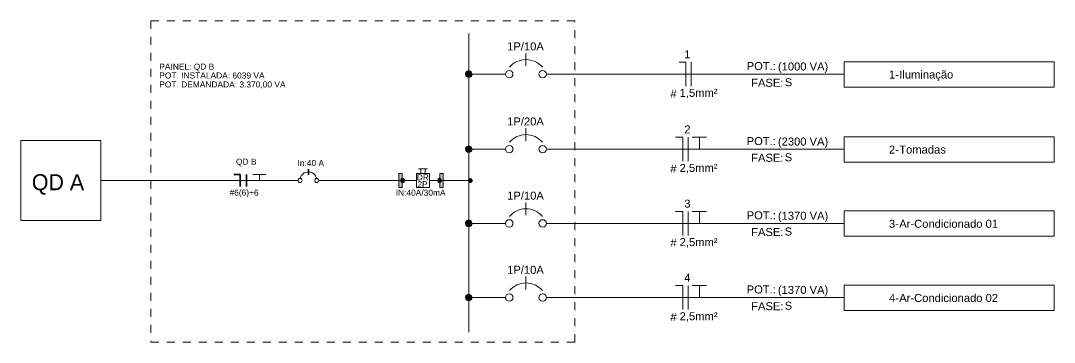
# Model space of a CAD drawing. Header units: metres. Extents: x 42.2 to 73.1, y -1.3 to 59.8.
# Drawn here: x 60.21 to 73.13, y 53.66 to 57.68 of the extents above; entities that cross this region are included whole.
import ezdxf

# ---------------------------------------------------------------- set-up
doc = ezdxf.new("R2010")
doc.units = ezdxf.units.M
doc.linetypes.add('Hidden', pattern=[0.007143750000000001, 0.0047625, -0.00238125])
doc.linetypes.add('Hidden 1_5', pattern=[0.0022, 0.0015, -0.0007000000000000001])
for name, color, linetype, lineweight in [('A-ANNO-NOTE', 7, 'Continuous', 18), ('A-DETL', 7, 'Hidden 1_5', 18), ('E-WIRE-IDEN', 7, 'Continuous', 9), ('G-ANNO-TEXT', 7, 'Continuous', 9)]:
    doc.layers.add(name, color=color, linetype=linetype, lineweight=lineweight)
doc.styles.add('Arial_1', font='arial.ttf', dxfattribs={"height": 0.002})
doc.styles.add('Arial_2', font='arial.ttf', dxfattribs={"height": 0.09999999999999994})
doc.styles.add('Arial_3', font='arial.ttf', dxfattribs={"height": 0.0015})
doc.styles.add('Arial_4', font='arial.ttf', dxfattribs={"height": 0.07499999999999997})
doc.styles.add('Century Gothic_5', font='GOTHIC.TTF', dxfattribs={"height": 0.2})

# ---------------------------------------------------------------- blocks, each defined once
blk = doc.blocks.new('Unifilar_Circuitos Terminais_Wire Tags - 2_ FNT-2597632-UNIFILAR')
at = {"layer": 'E-WIRE-IDEN'}
h = blk.add_hatch(color=256, dxfattribs=at)
edge = h.paths.add_edge_path()
edge.add_arc((4.229949723821847e-18, -7.151595831722147e-17), 0.0008192287963481742, 4.198332179531842e-13, 180.0000000000002)
edge.add_arc((4.097763794952414e-18, -7.151595831722147e-17), 0.0008192287963481742, 180.0000000000002, 360.0000000000001)
for p, q in [((-4.942564001696214e-20, -0.008626086262806008), (-2.129639713709785e-20, 0.01013371366685397)), ((0.09387888371596219, -0.003221433100964941), (0.09387888371596219, 0.003106872741973689)), ((0.09387888371596219, 0.003106872741973689), (0.1463971098964094, 0.003106872741973689)), ((0.1463971098964094, 0.003106872741973689), (0.1463971098964094, -0.003221433100964941)), ((0.009218750000000022, -5.884844607231001e-17), (0, -7.157654234006511e-17)), ((0.01941729665852677, -5.395749492264007e-17), (0.09387888371596219, -6.935503837813273e-17)), ((0.1463971098964094, -0.003221433100964941), (0.09387888371596219, -0.003221433100964941))]:
    blk.add_line(p, q, dxfattribs=at)
at = {"layer": 'E-WIRE-IDEN', "color": 1, "true_color": 0xff0000}
for p, q in [((0.01424687729970587, 0.002045976999013495), (0.01424687729970587, 0.005240843802575786)), ((0.0548890058892457, 0.002992447770958532), (0.0548890058892457, -0.002992447770958456))]:
    blk.add_line(p, q, dxfattribs=at)
at = {"layer": 'E-WIRE-IDEN', "color": 5, "true_color": 0x0000ff}
for p, q in [((0.05172050760409621, 0.002992447770958558), (0.05352144839734356, 0.002992447770958558)), ((0.05352144839734356, 0.002992447770958558), (0.05352144839734356, -0.002992447770958523))]:
    blk.add_line(p, q, dxfattribs=at)
at = {"layer": 'E-WIRE-IDEN', "color": 94, "true_color": 0x00a200}
for p, q in [((0.05586112704298356, 0.002992447770958507), (0.05946300862947828, 0.002992447770958507)), ((0.05766206783623093, 0.002992447770958507), (0.05766206783623093, -6.18630147108945e-17))]:
    blk.add_line(p, q, dxfattribs=at)
at = {"layer": 'E-WIRE-IDEN'}
for centre, radius in [((0.01014589060532064, -5.596003173483724e-17), 0.0009271406053206182), ((0.01849015605320615, -5.596003173483724e-17), 0.0009271406053206154)]:
    blk.add_circle(centre, radius, dxfattribs=at)
for centre, radius, start, end in [((0.01431911179858731, -0.001702670507188414), 0.005346568890188318, 40.01970745707935, 139.980292542921), ((4.229949723821847e-18, -7.151595831722147e-17), 0.0008192287963481756, 359.9999999999996, 179.9999999999998), ((4.097763794952414e-18, -7.151595831722147e-17), 0.0008192287963481756, 179.9999999999998, 359.9999999999992)]:
    blk.add_arc(centre, radius, start, end, dxfattribs=at)
at = {"layer": 'E-WIRE-IDEN', "char_height": 0.002, "attachment_point": 1, "style": 'Arial_1', "bg_fill": 3, "box_fill_scale": 1.25, "bg_fill_color": 256, "bg_fill_true_color": 13158600, "bg_fill_transparency": 0}
for s, insert, width in [('FASE:', (0.07061112311889153, -0.001152139397749788), 0.01002109375), ('#', (0.05041818545917896, -0.003842626065909851), 0.00192405)]:
    blk.add_mtext(s, dxfattribs=dict(at, insert=insert, width=width))
at = {"layer": 'E-WIRE-IDEN', "insert": (0.06949133512032822, 0.003026966306594389), "char_height": 0.002, "width": 0.0089789, "attachment_point": 1, "style": 'Arial_1', "bg_fill": 3, "box_fill_scale": 1.25, "bg_fill_color": 256, "bg_fill_true_color": 13158600, "bg_fill_transparency": 0}
blk.add_mtext('POT.:', dxfattribs=at)
blk = doc.blocks.new('Unifilar_Circuitos Terminais_Wire Tags - 1_ FN-2597630-UNIFILAR')
at = {"layer": 'E-WIRE-IDEN'}
h = blk.add_hatch(color=256, dxfattribs=at)
edge = h.paths.add_edge_path()
edge.add_arc((4.229949723821847e-18, -7.151595831722147e-17), 0.0008192287963481742, 4.198332179531842e-13, 180.0000000000002)
edge.add_arc((4.097763794952414e-18, -7.151595831722147e-17), 0.0008192287963481742, 180.0000000000002, 360.0000000000001)
for p, q in [((-4.942564001696214e-20, -0.008626086262806008), (-2.129639713709785e-20, 0.01013371366685397)), ((0.09387888371596219, -0.003221433100964941), (0.09387888371596219, 0.003106872741973689)), ((0.09387888371596219, 0.003106872741973689), (0.1463971098964094, 0.003106872741973689)), ((0.1463971098964094, 0.003106872741973689), (0.1463971098964094, -0.003221433100964941)), ((0.009218750000000022, -5.884844607231001e-17), (0, -7.157654234006511e-17)), ((0.01941729665852677, -5.395749492264007e-17), (0.09387888371596219, -6.935503837813273e-17)), ((0.1463971098964094, -0.003221433100964941), (0.09387888371596219, -0.003221433100964941))]:
    blk.add_line(p, q, dxfattribs=at)
at = {"layer": 'E-WIRE-IDEN', "color": 1, "true_color": 0xff0000}
for p, q in [((0.01424687729970587, 0.002045976999013495), (0.01424687729970587, 0.005240843802575786)), ((0.05562852264009605, 0.002992447770958516), (0.05562852264009605, -0.002992447770958489))]:
    blk.add_line(p, q, dxfattribs=at)
at = {"layer": 'E-WIRE-IDEN', "color": 5, "true_color": 0x0000ff}
for p, q in [((0.05262264090544144, 0.002992447770958524), (0.05426096514819392, 0.002992447770958524)), ((0.05426096514819392, 0.002992447770958524), (0.05426096514819392, -0.002992447770958557))]:
    blk.add_line(p, q, dxfattribs=at)
at = {"layer": 'E-WIRE-IDEN'}
for centre, radius in [((0.01014589060532064, -5.596003173483724e-17), 0.0009271406053206182), ((0.01849015605320615, -5.596003173483724e-17), 0.0009271406053206154)]:
    blk.add_circle(centre, radius, dxfattribs=at)
for centre, radius, start, end in [((0.01431911179858731, -0.001702670507188414), 0.005346568890188318, 40.01970745707935, 139.980292542921), ((4.229949723821847e-18, -7.151595831722147e-17), 0.0008192287963481756, 359.9999999999996, 179.9999999999998), ((4.097763794952414e-18, -7.151595831722147e-17), 0.0008192287963481756, 179.9999999999998, 359.9999999999992)]:
    blk.add_arc(centre, radius, start, end, dxfattribs=at)
at = {"layer": 'E-WIRE-IDEN', "insert": (0.05041818545917896, -0.003842626065909851), "char_height": 0.002, "width": 0.00192405, "attachment_point": 1, "style": 'Arial_1', "bg_fill": 3, "box_fill_scale": 1.25, "bg_fill_color": 256, "bg_fill_true_color": 13158600, "bg_fill_transparency": 0}
blk.add_mtext('#', dxfattribs=at)
at = {"layer": 'E-WIRE-IDEN', "insert": (0.07061112311889153, -0.001152139397749788), "char_height": 0.002, "width": 0.01002109375, "attachment_point": 1, "style": 'Arial_1', "bg_fill": 3, "box_fill_scale": 1.25, "bg_fill_color": 256, "bg_fill_true_color": 13158600, "bg_fill_transparency": 0}
blk.add_mtext('FASE:', dxfattribs=at)
at = {"layer": 'E-WIRE-IDEN', "insert": (0.06949133512032822, 0.003026966306594389), "char_height": 0.002, "width": 0.0089789, "attachment_point": 1, "style": 'Arial_1', "bg_fill": 3, "box_fill_scale": 1.25, "bg_fill_color": 256, "bg_fill_true_color": 13158600, "bg_fill_transparency": 0}
blk.add_mtext('POT.:', dxfattribs=at)
blk = doc.blocks.new('OFEletrico_unifilar_principal_Medio - OFEletrico_unifilar_principal_Medio-8303131-UNIFILAR')
at = {"layer": 'A-ANNO-NOTE', "lineweight": 9}
for points in [[(-0.01698923414854961, -0.001730000000000168), (-0.01781561245012094, -0.001730000000000168), (-0.01781561245012093, 0.001729999999999825), (-0.01698923414854961, 0.001729999999999823)], [(-0.007595765851450396, -0.001730000000000146), (-0.007595765851450401, 0.001729999999999802), (-0.006769387549879074, 0.001729999999999805), (-0.006769387549879068, -0.001730000000000145)]]:
    blk.add_hatch(color=256, dxfattribs=at).paths.add_polyline_path(points)
h = blk.add_hatch(color=256, dxfattribs=at)
edge = h.paths.add_edge_path()
edge.add_arc((-0.01690384644159333, -5.816823057815611e-17), 0.000500000000000001, 2.798888119687895e-13, 180.0000000000001)
edge.add_arc((-0.01690384644159333, -5.760644038046102e-17), 0.0005000000000000004, 180.0000000000002, 359.9999999999996)
h = blk.add_hatch(color=256, dxfattribs=at)
edge = h.paths.add_edge_path()
edge.add_arc((-0.007681153558406676, -2.220723605006469e-17), 0.0005000000000000007, 90.00000000000045, 269.9999999999998)
edge.add_arc((-0.007681153558406676, -2.227332901449941e-17), 0.0005, 269.9999999999998, 450.0000000000001)
h = blk.add_hatch(color=256, dxfattribs=at)
edge = h.paths.add_edge_path()
edge.add_arc((0, 1.440701377749428e-16), 0.0004999999999999994, 4.198332179531842e-13, 180.0000000000003)
edge.add_arc((6.609296443471635e-20, 1.440701377749428e-16), 0.0004999999999999996, 180.0000000000002, 360.0000000000001)
at = {"layer": 'A-ANNO-NOTE', "color": 1, "lineweight": 35, "true_color": 0xff0000}
for p, q in [((-0.04046882140484302, 0.002861188017708008), (-0.04046882140484302, 0.001431188017708008)), ((-0.05592298365385372, 0.001489999999999779), (-0.05592298365385372, -0.00147576045843543))]:
    blk.add_line(p, q, dxfattribs=at)
at = {"layer": 'A-ANNO-NOTE', "lineweight": 9}
for p, q in [((-0.01291630596751799, 0.002877499999999854), (-0.01070297263418465, 0.002877499999999854)), ((-0.01236297263418466, 0.001729999999999807), (-0.01236297263418466, 0.002877499999999854)), ((-0.011256305967518, 0.002877499999999854), (-0.011256305967518, 0.001729999999999807)), ((-0.01698923414854961, 0.001729999999999823), (-0.01781561245012093, 0.001729999999999825)), ((-0.01781561245012093, 0.001729999999999825), (-0.01781561245012094, -0.001730000000000168)), ((-0.01698923414854961, -0.001730000000000168), (-0.01698923414854961, 0.001729999999999823)), ((-0.01014963930085136, 0.001729999999999807), (-0.01346963930085133, 0.001729999999999807)), ((-0.01346963930085133, -0.00173000000000017), (-0.01346963930085133, 0.001729999999999807)), ((-0.01014963930085136, -0.00173000000000017), (-0.01014963930085136, 0.001729999999999807)), ((-0.006769387549879074, 0.001729999999999804), (-0.007595765851450401, 0.001729999999999802)), ((-0.007595765851450401, 0.001729999999999802), (-0.007595765851450396, -0.001730000000000146)), ((-0.006769387549879068, -0.001730000000000145), (-0.006769387549879074, 0.001729999999999805)), ((-0.04305595412878588, -2.19957385638736e-16), (-0.0648559541287859, -2.19957385638736e-16)), ((-0.03788168868090027, -1.543931649194974e-16), (-0.02775591497340188, -1.543931649194974e-16)), ((-0.02775591497340188, -1.543931649194974e-16), (-0.01346963930085133, -1.543931649194974e-16)), ((-0.01781561245012094, -0.001730000000000168), (-0.01698923414854961, -0.001730000000000168)), ((-0.01346963930085133, -0.00173000000000017), (-0.01014963930085136, -0.00173000000000017)), ((-0.01014963930085136, -2.537969834293108e-17), (-8.459899447643693e-18, -2.537969834293108e-17)), ((-0.007595765851450396, -0.001730000000000146), (-0.006769387549879068, -0.001730000000000145))]:
    blk.add_line(p, q, dxfattribs=at)
at = {"layer": 'A-ANNO-NOTE', "color": 5, "lineweight": 35, "true_color": 0x0000ff}
for p, q in [((-0.05912298365385368, 0.001489999999999775), (-0.05752298365385367, 0.001489999999999775)), ((-0.05752298365385367, 0.001489999999999775), (-0.05752298365385367, -0.001490000000000225))]:
    blk.add_line(p, q, dxfattribs=at)
at = {"layer": 'A-ANNO-NOTE', "color": 94, "lineweight": 9, "true_color": 0x00a800}
for p, q in [((-0.05432000000000003, 0.001489999999999775), (-0.05112000000000003, 0.001489999999999775)), ((-0.05272, 0.001489999999999775), (-0.05272, -2.19957385638736e-16))]:
    blk.add_line(p, q, dxfattribs=at)
at = {"layer": 'A-ANNO-NOTE', "lineweight": 9}
for centre, radius in [((-0.04255595412878588, -1.015187933717243e-16), 0.0004999999999999935), ((-0.03838168868090027, -1.068382673629598e-32), 0.0005000000000000004)]:
    blk.add_circle(centre, radius, dxfattribs=at)
for centre, radius, start, end in [((-0.04046882140484306, -9.517386878599155e-17), 0.002146188017707907, 13.47206213150338, 166.5279378684994), ((-0.01690384644159333, -5.816823057815611e-17), 0.0005000000000000001, 0, 179.9999999999998), ((-0.007681153558406676, -2.220723605006469e-17), 0.0004999999999999997, 89.99999999999997, 269.9999999999993), ((-0.007681153558406676, -2.227332901449941e-17), 0.0004999999999999987, 269.9999999999993, 89.9999999999997), ((0, 1.440701377749428e-16), 0.0005000000000000003, 359.9999999999996, 179.9999999999998), ((6.609296443471635e-20, 1.440701377749428e-16), 0.0005000000000000004, 179.9999999999998, 359.9999999999993), ((-0.01690384644159333, -5.760644038046102e-17), 0.0004999999999999996, 179.9999999999999, 359.9999999999994)]:
    blk.add_arc(centre, radius, start, end, dxfattribs=at)
at = {"layer": 'A-ANNO-NOTE', "lineweight": 9, "insert": (-0.01336940805838888, 0.001558948295447292), "char_height": 0.0015, "width": 0.0036877625, "attachment_point": 1, "style": 'Arial_3'}
blk.add_mtext('DR', dxfattribs=at)

msp = doc.modelspace()

# ---------------------------------------------------------------- linework, layer by layer
at = {"layer": 'A-DETL', "linetype": 'Hidden', "lineweight": 9}
for p, q in [((67.13927680633994, 57.67567644472281), (61.83927680633994, 57.67567644472281)), ((61.83927680633994, 57.67567644472281), (61.83927680633994, 53.65567644472281)), ((67.13927680633994, 53.65567644472281), (67.13927680633994, 57.67567644472281)), ((61.83927680633994, 53.65567644472281), (67.13927680633994, 53.65567644472281))]:
    msp.add_line(p, q, dxfattribs=at)
at = {"layer": 'A-DETL', "linetype": 'Continuous', "lineweight": 9}
for p, q in [((60.21225564399582, 56.17810758848534), (61.21225564399582, 56.17810758848534)), ((60.21225564399582, 55.17810758848534), (60.21225564399582, 56.17810758848534)), ((61.21225564399582, 56.17810758848534), (61.21225564399582, 55.17810758848534)), ((62.61225564399582, 55.67810758848534), (61.21225564399582, 55.67810758848534)), ((61.21225564399582, 55.17810758848534), (60.21225564399582, 55.17810758848534))]:
    msp.add_line(p, q, dxfattribs=at)

# ---------------------------------------------------------------- texts
at = {"layer": 'A-ANNO-NOTE', "lineweight": 9, "char_height": 0.07499999999999997, "attachment_point": 1, "style": 'Arial_4'}
for s, insert, width in [('PAINEL: QD B', (61.94498829044263, 57.1389404522773), 0.8377634374999996), ('POT. INSTALADA: 6039 VA', (61.94498829044263, 57.02798275202267), 1.603374999999999), ('POT. DEMANDADA: 3.370,00 VA', (61.94498829044263, 56.91607898758345), 1.928058437499999), ('QD B', (62.90397616578646, 55.95076687162183), 0.3126581249999998), ('In:40 A', (63.67271754781667, 55.93458945876695), 0.4088606249999999), ('#6(6)+6', (62.82245009354516, 55.56433967116992), 0.4529534374999998), ('IN:40A/30mA', (64.9001703091802, 55.56282501169872), 0.7656115624999996), ('2P', (65.1709515591802, 55.66987231395188), 0.1563290624999999)]:
    msp.add_mtext(s, dxfattribs=dict(at, insert=insert, width=width))
at = {"layer": 'G-ANNO-TEXT', "insert": (60.35192930263447, 55.75684282098526), "char_height": 0.2, "width": 0.88185625, "attachment_point": 1, "style": 'Century Gothic_5'}
msp.add_mtext('QD A', dxfattribs=at)

# ---------------------------------------------------------------- next in the draw order: block references
at = {"layer": 'E-WIRE-IDEN', "xscale": 49.99999999999998, "yscale": 49.99999999999998, "zscale": 49.99999999999998}
for name, p in [('Unifilar_Circuitos Terminais_Wire Tags - 1_ FN-2597630-UNIFILAR', (65.81225564399577, 57.00740189810865)), ('Unifilar_Circuitos Terminais_Wire Tags - 2_ FNT-2597632-UNIFILAR', (65.81225564399577, 54.21517686890271))]:
    msp.add_blockref(name, p, dxfattribs=at)

# ---------------------------------------------------------------- next in the draw order: block references
msp.add_blockref('Unifilar_Circuitos Terminais_Wire Tags - 2_ FNT-2597632-UNIFILAR', (65.81225564399577, 56.06941190162564), dxfattribs=at)

# ---------------------------------------------------------------- next in the draw order: texts
at = {"layer": 'E-WIRE-IDEN', "char_height": 0.09999999999999994, "attachment_point": 1, "style": 'Arial_2'}
for s, insert, width in [('1P/10A', (66.29295154985739, 57.40425204727888), 0.5691981249999997), ('1', (68.5065865281511, 57.30462554349997), 0.09620249999999993), ('(1000 VA)', (69.67720109759391, 57.15309337412426), 0.7776368749999997), ('1-', (71.06545145894448, 57.0527832837717), 0.1523206249999999), ('Iluminação', (71.1936951799369, 57.0527832837717), 0.8417718749999995), ('S', (69.76177169688057, 56.95627547610074), 0.1162446874999999), ('1,5mm²', (68.44897829309281, 56.8237248388122), 0.5852318749999996), ('1P/10A', (66.29295154985739, 54.61202701807294), 0.5691981249999997), ('4', (68.5065865281511, 54.51240051429403), 0.09620249999999993), ('(1370 VA)', (69.67720109759391, 54.36086834491832), 0.7776368749999997), ('Ar-Condicionado 02', (71.1936951799369, 54.26055825456576), 1.531223124999999), ('S', (69.76177169688057, 54.1640504468948), 0.1162446874999999), ('4-', (71.06545145894448, 54.26055825456576), 0.1523206249999999), ('2,5mm²', (68.44897829309281, 54.03149980960626), 0.5852318749999996)]:
    msp.add_mtext(s, dxfattribs=dict(at, insert=insert, width=width))

# ---------------------------------------------------------------- next in the draw order: block references
at = {"layer": 'E-WIRE-IDEN', "xscale": 49.99999999999998, "yscale": 49.99999999999998, "zscale": 49.99999999999998}
msp.add_blockref('Unifilar_Circuitos Terminais_Wire Tags - 2_ FNT-2597632-UNIFILAR', (65.81225564399577, 55.14205470101984), dxfattribs=at)

# ---------------------------------------------------------------- next in the draw order: texts
at = {"layer": 'E-WIRE-IDEN', "char_height": 0.09999999999999994, "attachment_point": 1, "style": 'Arial_2'}
for s, insert, width in [('1P/20A', (66.29295154985739, 56.46626205079587), 0.5691981249999997), ('2', (68.5065865281511, 56.36663554701695), 0.09620249999999993), ('(2300 VA)', (69.67720109759391, 56.21510337764125), 0.7776368749999997), ('2-', (71.06545145894448, 56.11479328728868), 0.1523206249999999), ('Tomadas', (71.1936951799369, 56.11479328728868), 0.7215187499999995), ('S', (69.76177169688057, 56.01828547961772), 0.1162446874999999), ('2,5mm²', (68.44897829309281, 55.88573484232919), 0.5852318749999996)]:
    msp.add_mtext(s, dxfattribs=dict(at, insert=insert, width=width))

# ---------------------------------------------------------------- next in the draw order: block references
at = {"layer": 'A-ANNO-NOTE', "lineweight": 9, "xscale": 50, "yscale": 50, "zscale": 50}
msp.add_blockref('OFEletrico_unifilar_principal_Medio - OFEletrico_unifilar_principal_Medio-8303131-UNIFILAR', (65.83152541551182, 55.67810758848534), dxfattribs=at)

# ---------------------------------------------------------------- next in the draw order: texts
at = {"layer": 'E-WIRE-IDEN', "char_height": 0.09999999999999994, "attachment_point": 1, "style": 'Arial_2'}
for s, insert, width in [('1P/10A', (66.29295154985739, 55.53890485019006), 0.5691981249999997), ('3', (68.5065865281511, 55.43927834641115), 0.09620249999999993), ('(1370 VA)', (69.67720109759391, 55.28774617703544), 0.7776368749999997), ('3-', (71.06545145894448, 55.18743608668288), 0.1523206249999999), ('Ar-Condicionado 01', (71.1936951799369, 55.18743608668288), 1.531223124999999), ('S', (69.76177169688057, 55.09092827901193), 0.1162446874999999), ('2,5mm²', (68.44897829309281, 54.95837764172339), 0.5852318749999996)]:
    msp.add_mtext(s, dxfattribs=dict(at, insert=insert, width=width))

doc.saveas('drawing.dxf')
